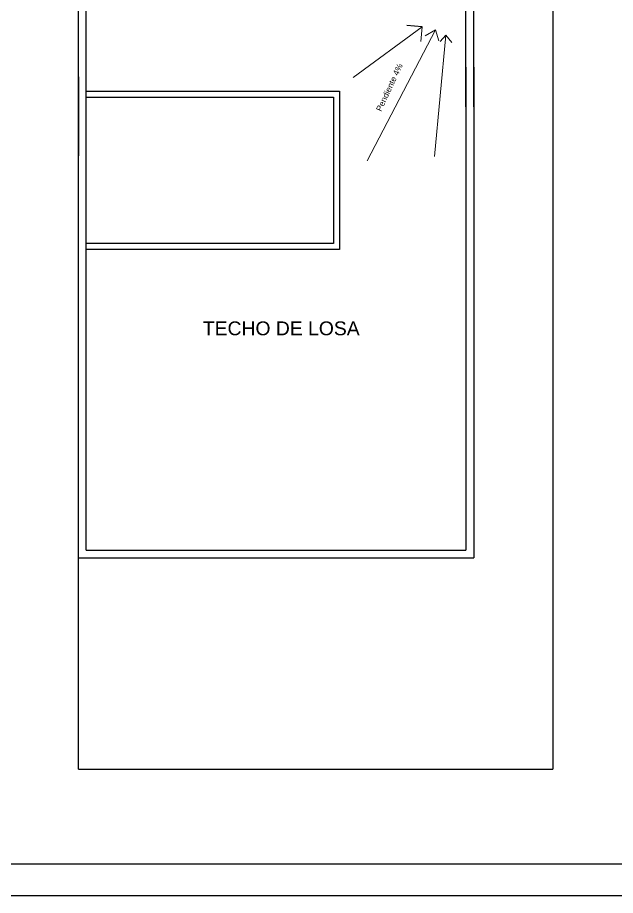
# Model space of a CAD drawing. Header units: millimetres. Extents: x 1356 to 2849, y 1307 to 1361.
# Drawn here: x 2713.93 to 2729.05, y 1326.13 to 1348.34 of the extents above; entities that cross this region are included whole.
import ezdxf

# ---------------------------------------------------------------- set-up
doc = ezdxf.new("R2010")
doc.units = ezdxf.units.MM
doc.layers.add('INSTALACIONES', color=253, linetype='Continuous')
doc.styles.get("Standard").update_dxf_attribs({"font": 'arial.ttf'})

msp = doc.modelspace()

# ---------------------------------------------------------------- linework, layer by layer
for p, q in [((2727.47149, 1354.32318), (2727.47149, 1329.32318)), ((2724.16176, 1348.10886), (2723.77306, 1348.14356)), ((2715.47149, 1346.83832), (2715.47149, 1344.83832)), ((2715.47149, 1329.32318), (2727.47149, 1329.32318)), ((2699.31504, 1326.9307), (2772.99012, 1326.9307)), ((2698.81504, 1326.1307), (2773.83514, 1326.1307))]:
    msp.add_line(p, q)
at = {"lineweight": 0}
for p, q in [((2722.41884, 1346.82783), (2724.16176, 1348.10886)), ((2722.77619, 1344.71824), (2724.50371, 1348.03004)), ((2724.16176, 1348.10886), (2724.12733, 1347.73755)), ((2724.50371, 1348.03004), (2724.24012, 1347.88049)), ((2724.50371, 1348.03004), (2724.58716, 1347.75055)), ((2724.47645, 1344.82168), (2724.76694, 1347.89133)), ((2724.76694, 1347.89133), (2724.61726, 1347.73058)), ((2724.76694, 1347.89133), (2724.91241, 1347.70923))]:
    msp.add_line(p, q, dxfattribs=at)
at = {"layer": 'INSTALACIONES'}
for p, q in [((2715.47149, 1329.32318), (2715.47149, 1354.32318)), ((2715.47149, 1334.66954), (2715.47149, 1349.08252)), ((2715.47149, 1334.66954), (2715.47149, 1348.88252)), ((2715.67149, 1334.86954), (2715.67149, 1348.88252)), ((2725.27149, 1347.08252), (2725.27149, 1343.56968)), ((2725.47149, 1347.08252), (2725.47149, 1343.56968)), ((2715.67149, 1346.47671), (2722.07149, 1346.47671)), ((2722.07149, 1346.47671), (2722.07149, 1342.47671)), ((2715.67149, 1346.32671), (2721.09269, 1346.32671)), ((2715.67149, 1346.32671), (2721.92149, 1346.32671)), ((2721.92149, 1346.32671), (2721.92149, 1342.62671)), ((2725.27149, 1343.56968), (2725.27149, 1334.86954)), ((2725.47149, 1343.56968), (2725.47149, 1334.66954)), ((2721.92149, 1342.62671), (2715.67149, 1342.62671)), ((2722.07149, 1342.47671), (2715.67149, 1342.47671)), ((2715.67149, 1334.86954), (2725.27149, 1334.86954)), ((2715.47149, 1334.66954), (2725.47149, 1334.66954))]:
    msp.add_line(p, q, dxfattribs=at)
for points in [[(2725.27149, 1346.08252), (2725.27149, 1349.08252)], [(2725.47149, 1346.08252), (2725.47149, 1349.08252)]]:
    msp.add_lwpolyline(points, dxfattribs=at)

# ---------------------------------------------------------------- texts
at = {"lineweight": 0, "insert": (2722.99102, 1346.01508), "char_height": 0.15, "width": 6.1705841, "attachment_point": 1, "rotation": 64.949729}
msp.add_mtext('Pendiente 4%', dxfattribs=at)
at = {"insert": (2718.6179, 1340.65294), "char_height": 0.35, "attachment_point": 1}
msp.add_mtext_dynamic_manual_height_columns('\\pt5.25;TECHO DE LOSA', width=18.0948402, gutter_width=12.5, heights=[0], dxfattribs=at)

doc.saveas('drawing.dxf')
